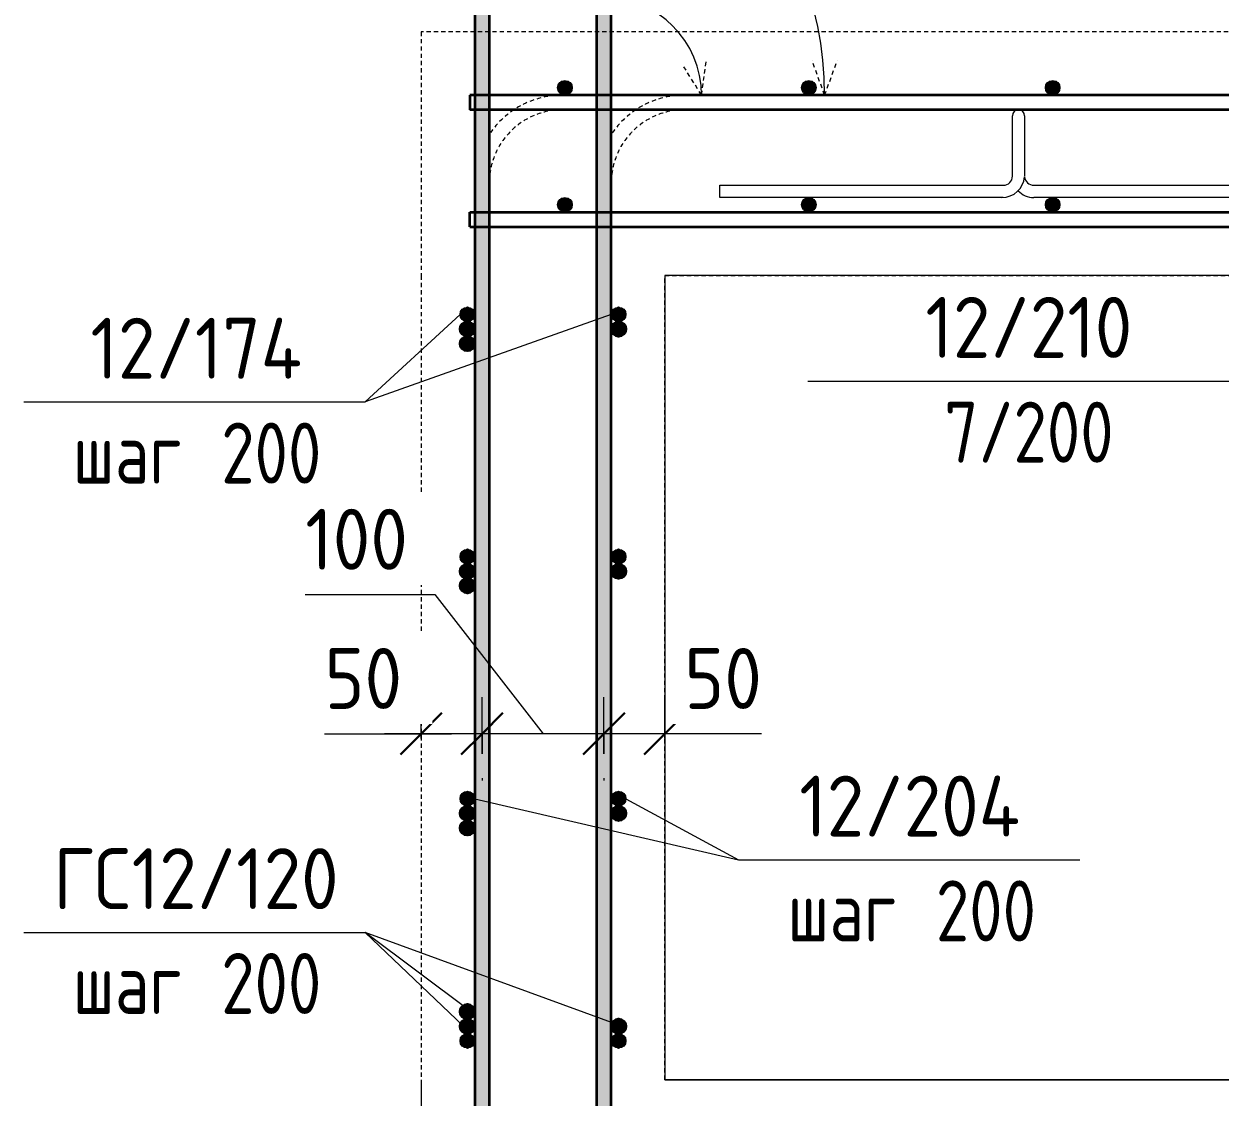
# Model space of a CAD drawing. Header units: millimetres. Extents: x -24758 to -3756, y -1583 to 75054.
# Drawn here: x -11278 to -10297, y -894 to -14 of the extents above; entities that cross this region are included whole.
import ezdxf

# ---------------------------------------------------------------- set-up
doc = ezdxf.new("R2010")
doc.units = ezdxf.units.MM
doc.linetypes.add('01 Штриховая _4 мм_', pattern=[6, 3.5, -2.5])
for name, color, linetype, lineweight in [('AA_Dim', 7, 'Continuous', 9), ('AA_Dim-20', 7, 'Continuous', 9), ('AA_Linii', 7, 'Continuous', 9), ('AA_Oformlenie', 7, 'Continuous', 9), ('AA_Vinoska', 7, 'Continuous', 9), ('AF_Element', 7, 'Continuous', 60), ('AF_Element_Опалубка', 7, 'Continuous', 20), ('AF_Perekritie_Опалубка', 7, 'Continuous', 20), ('AF_Stena_Опалубка', 7, 'Continuous', 20), ('KR_Armatura', 7, 'Continuous', 20), ('KR_Armatura_Tonkie', 7, 'Continuous', 20), ('KR_Fundament', 7, 'Continuous', 20)]:
    doc.layers.add(name, color=color, linetype=linetype, lineweight=lineweight)
doc.styles.add('ISOCPEUR_1', font='isocpeur.ttf', dxfattribs={"width": 0.9, "height": 50})
doc.styles.add('ISOCPEUR_2', font='isocpeur.ttf', dxfattribs={"width": 0.8, "height": 50})
doc.dimstyles.new('01_Точн_3_знака__непрозр_', dxfattribs={"dimscale": 304.8, "dimtxt": 49.799059, "dimasz": 0.111549, "dimexe": 0.098425, "dimexo": 0.065617, "dimgap": 0.016404, "dimtad": 1, "dimdec": 3, "dimrnd": 0.001, "dimdsep": 46, "dimtxsty": 'ISOCPEUR_1', "dimblk1": 'OBLIQUE', "dimblk2": 'OBLIQUE', "dimsah": 1, "dimcen": 0.09, "dimdle": 0.098425, "dimazin": 0, "dimtfac": 1, "dimtdec": 4, "dimtix": 1, "dimtmove": 1, "dimatfit": 3, "dimfxl": 1, "dimtvp": 1, "dimtfill": 1, "dimtolj": 1, "dimtzin": 0, "dimlwd": 18, "dimlwe": 18, "dimarcsym": 2})

# ---------------------------------------------------------------- blocks, each defined once
blk = doc.blocks.new('Лестница тип 2 ед2 - Лестница тип 2 ед1-3683842-Сечение 3')
at = {"layer": 'AF_Element', "lineweight": 20}
for p, q in [((-72775, -220), (-74555, -220)), ((-74555, -220), (-74555, -880)), ((-74555, -880), (-72775, -880))]:
    blk.add_line(p, q, dxfattribs=at)
blk = doc.blocks.new('351_Ряд стержней П переменный шаг _НесАрм_РабПлоск_ - Тип 1-3892652-Сечение 3')
at = {"layer": 'KR_Armatura_Tonkie', "lineweight": 35}
h = blk.add_hatch(color=256, dxfattribs=at)
h.paths.add_polyline_path([(-74702.7, -1074), (-74699, -1074), (-74699.24, -949.63), (-74702.08, -957.05), (-74703, -964), (-74703, -1074)])
h.paths.add_polyline_path([(-74711, -946.93), (-74709.24, -942.83), (-74702, -933.77), (-74699, -931.46), (-74699.2, 920), (-74711, 920), (-74711, -945.42)])
h = blk.add_hatch(color=256, dxfattribs=at)
h.paths.add_polyline_path([(-74606.55, -1074), (-74599, -1074), (-74599.2, -934), (-74611, -934), (-74610.8, -1074), (-74608, -1074)])
h.paths.add_polyline_path([(-74599.19, -922), (-74599, -922), (-74599.2, 920), (-74611, 920), (-74610.8, -922), (-74599.2, -922)])
for p, q in [((-74711, 920), (-74711, -1074)), ((-74711, 920), (-74711, -1074)), ((-74711, 920), (-74711, -1074)), ((-74699, -1074), (-74699, 920)), ((-74699, -1074), (-74699, 920)), ((-74699, -1074), (-74699, 920)), ((-74611, 920), (-74611, -1074)), ((-74611, 920), (-74611, -1074)), ((-74611, 920), (-74611, -1074)), ((-74599, -1074), (-74599, 920)), ((-74599, -1074), (-74599, 920)), ((-74599, -1074), (-74599, 920))]:
    blk.add_line(p, q, dxfattribs=at)
blk = doc.blocks.new('ЭУ_Лягушка вид_1 - 12мм-3855217-Сечение 3')
at = {"layer": 'AA_Oformlenie'}
for p, q in [((-74270, -138.5), (-74270, -89)), ((-74260, -89), (-74260, -138.5)), ((-74510, -146), (-74277.5, -146)), ((-74510, -156), (-74510, -146)), ((-74252.5, -146), (-74020, -146)), ((-74020, -146), (-74020, -156)), ((-74277.5, -156), (-74510, -156)), ((-74020, -156), (-74252.5, -156))]:
    blk.add_line(p, q, dxfattribs=at)
for centre, radius, start, end in [((-74265, -89), 5, 360, 180), ((-74278.59, -137.31), 18.69, 270, 354.78518), ((-74277.5, -138.5), 7.5, 270, 360), ((-74252.5, -138.5), 7.5, 183.90141, 270), ((-74252.5, -138.5), 17.5, 223.02445, 270)]:
    blk.add_arc(centre, radius, start, end, dxfattribs=at)
blk = doc.blocks.new('042_М_Арматуры - Диам длина поз _ Комментарий полка 14-3923643-Сечение 3')
at = {"layer": 'AA_Vinoska'}
blk.add_line((-75080.71, -323.81), (-74800.71, -323.81), dxfattribs=at)
blk = doc.blocks.new('DIMBLOCK32-Сечение 3')
at = {"layer": 'AA_Dim-20', "lineweight": 18, "transparency": 16777216}
for p, q in [((-10802.26, -612.48), (-10802.26, -565.97)), ((-10752.26, -600.01), (-10752.26, -565.97)), ((-10722.26, -595.97), (-10802.26, -595.97)), ((-10802.26, -595.97), (-10802.26, -612.48)), ((-10756.35, -595.97), (-10777.26, -595.97)), ((-10673.14, -595.97), (-10756.35, -595.97)), ((-10752.26, -595.97), (-10752.26, -600.01))]:
    blk.add_line(p, q, dxfattribs=at)
at = {"layer": 'AA_Dim-20', "lineweight": 30, "transparency": 16777216}
for p, q in [((-10802.26, -595.97), (-10785.26, -578.97)), ((-10752.26, -595.97), (-10735.26, -578.97)), ((-10802.26, -595.97), (-10819.26, -612.97)), ((-10752.26, -595.97), (-10769.26, -612.97))]:
    blk.add_line(p, q, dxfattribs=at)
at = {"layer": 'AA_Dim-20', "color": 0, "lineweight": 18, "transparency": 16777216, "insert": (-10736.35, -525.65), "char_height": 50, "width": 75.8478, "attachment_point": 1, "line_spacing_factor": 1.149209, "style": 'ISOCPEUR_1', "bg_fill": 3, "box_fill_scale": 1.25, "bg_fill_color": 256, "bg_fill_true_color": 13158600, "bg_fill_transparency": 0}
blk.add_mtext('50', dxfattribs=at)
blk = doc.blocks.new('_Oblique')
at = {"color": 0, "linetype": 'ByBlock', "lineweight": -2}
blk.add_line((-0.5, -0.5), (0.5, 0.5), dxfattribs=at)
blk = doc.blocks.new('DIMBLOCK33-Сечение 3')
at = {"layer": 'AA_Dim-20', "lineweight": 18, "transparency": 16777216}
for p, q in [((-11047.23, -481.77), (-10941.03, -481.77)), ((-10941.03, -481.77), (-10852.26, -595.97)), ((-10902.26, -612.48), (-10902.26, -565.97)), ((-10802.26, -612.48), (-10802.26, -565.97)), ((-10802.26, -595.97), (-10902.26, -595.97)), ((-10902.26, -595.97), (-10902.26, -612.48)), ((-10802.26, -595.97), (-10802.26, -612.48))]:
    blk.add_line(p, q, dxfattribs=at)
at = {"layer": 'AA_Dim-20', "lineweight": 30, "transparency": 16777216}
for p, q in [((-10902.26, -595.97), (-10885.26, -578.97)), ((-10802.26, -595.97), (-10785.26, -578.97)), ((-10902.26, -595.97), (-10919.26, -612.97)), ((-10802.26, -595.97), (-10819.26, -612.97))]:
    blk.add_line(p, q, dxfattribs=at)
at = {"layer": 'AA_Dim-20', "color": 0, "lineweight": 18, "transparency": 16777216, "insert": (-11047.23, -411.45), "char_height": 50, "width": 103.4288, "attachment_point": 1, "line_spacing_factor": 1.149209, "style": 'ISOCPEUR_1', "bg_fill": 3, "box_fill_scale": 1.25, "bg_fill_color": 256, "bg_fill_true_color": 13158600, "bg_fill_transparency": 0}
blk.add_mtext('100', dxfattribs=at)
blk = doc.blocks.new('DIMBLOCK34-Сечение 3')
at = {"layer": 'AA_Dim-20', "lineweight": 18, "transparency": 16777216}
for p, q in [((-10952.26, -600.01), (-10952.26, -565.97)), ((-10902.26, -612.48), (-10902.26, -565.97)), ((-11031.39, -595.97), (-10948.18, -595.97)), ((-10902.26, -595.97), (-10982.26, -595.97)), ((-10952.26, -595.97), (-10952.26, -600.01)), ((-10948.18, -595.97), (-10927.26, -595.97)), ((-10902.26, -595.97), (-10902.26, -612.48))]:
    blk.add_line(p, q, dxfattribs=at)
at = {"layer": 'AA_Dim-20', "lineweight": 30, "transparency": 16777216}
for p, q in [((-10952.26, -595.97), (-10935.26, -578.97)), ((-10902.26, -595.97), (-10885.26, -578.97)), ((-10952.26, -595.97), (-10969.26, -612.97)), ((-10902.26, -595.97), (-10919.26, -612.97))]:
    blk.add_line(p, q, dxfattribs=at)
at = {"layer": 'AA_Dim-20', "color": 0, "lineweight": 18, "transparency": 16777216, "insert": (-11031.39, -525.65), "char_height": 50, "width": 75.8478, "attachment_point": 1, "line_spacing_factor": 1.149209, "style": 'ISOCPEUR_1', "bg_fill": 3, "box_fill_scale": 1.25, "bg_fill_color": 256, "bg_fill_true_color": 13158600, "bg_fill_transparency": 0}
blk.add_mtext('50', dxfattribs=at)
blk = doc.blocks.new('042_М_Арматуры - Диам длина поз _ Комментарий _засечки_-3840671-Сечение 3')
at = {"layer": 'AA_Vinoska'}
blk.add_line((-73554.46, -773.64), (-73194.46, -773.64), dxfattribs=at)
blk = doc.blocks.new('042_М_Арматуры - Диам длина поз _ Шаг-2260295-Сечение 3')
at = {"layer": 'AA_Vinoska'}
blk.add_line((-72465.68, -343.58), (-72185.68, -343.58), dxfattribs=at)

msp = doc.modelspace()

# ---------------------------------------------------------------- hatches: boundary and pattern name
at = {"layer": 'KR_Armatura'}
h = msp.add_hatch(color=256, dxfattribs=at)
edge = h.paths.add_edge_path()
edge.add_arc((-10834.263, -66), 6, 0, 360)
for points in [[(-10837.263, -71.1962), (-10831.263, -71.1962), (-10828.263, -66), (-10831.263, -60.8038), (-10837.263, -60.8038), (-10840.263, -66)], [(-10637.263, -71.1962), (-10631.263, -71.1962), (-10628.263, -66), (-10631.263, -60.8038), (-10637.263, -60.8038), (-10640.263, -66)], [(-10437.263, -71.1962), (-10431.263, -71.1962), (-10428.263, -66), (-10431.263, -60.8038), (-10437.263, -60.8038), (-10440.263, -66)], [(-10837.263, -167.1962), (-10831.263, -167.1962), (-10828.263, -162), (-10831.263, -156.8038), (-10837.263, -156.8038), (-10840.263, -162)], [(-10637.263, -167.1962), (-10631.263, -167.1962), (-10628.263, -162), (-10631.263, -156.8038), (-10637.263, -156.8038), (-10640.263, -162)], [(-10437.263, -167.1962), (-10431.263, -167.1962), (-10428.263, -162), (-10431.263, -156.8038), (-10437.263, -156.8038), (-10440.263, -162)], [(-10914.263, -258), (-10909.0668, -255), (-10909.0668, -249), (-10914.263, -246), (-10919.4591, -249), (-10919.4591, -255)], [(-10790.263, -258), (-10785.0668, -255), (-10785.0668, -249), (-10790.263, -246), (-10795.4591, -249), (-10795.4591, -255)], [(-10914.263, -456.6667), (-10909.0668, -453.6667), (-10909.0668, -447.6667), (-10914.263, -444.6667), (-10919.4591, -447.6667), (-10919.4591, -453.6667)], [(-10790.263, -456.6667), (-10785.0668, -453.6667), (-10785.0668, -447.6667), (-10790.263, -444.6667), (-10795.4591, -447.6667), (-10795.4591, -453.6667)], [(-10914.263, -655.3333), (-10909.0668, -652.3333), (-10909.0668, -646.3333), (-10914.263, -643.3333), (-10919.4591, -646.3333), (-10919.4591, -652.3333)], [(-10790.263, -655.3333), (-10785.0668, -652.3333), (-10785.0668, -646.3333), (-10790.263, -643.3333), (-10795.4591, -646.3333), (-10795.4591, -652.3333)], [(-10914.263, -854), (-10909.0668, -851), (-10909.0668, -845), (-10914.263, -842), (-10919.4591, -845), (-10919.4591, -851)], [(-10790.263, -854), (-10785.0668, -851), (-10785.0668, -845), (-10790.263, -842), (-10795.4591, -845), (-10795.4591, -851)]]:
    msp.add_hatch(color=256, dxfattribs=at).paths.add_polyline_path(points)
h = msp.add_hatch(color=256, dxfattribs=at)
edge = h.paths.add_edge_path()
edge.add_arc((-10634.263, -66), 6, 0, 360)
h = msp.add_hatch(color=256, dxfattribs=at)
edge = h.paths.add_edge_path()
edge.add_arc((-10434.263, -66), 6, 0, 360)
h = msp.add_hatch(color=256, dxfattribs=at)
edge = h.paths.add_edge_path()
edge.add_arc((-10834.263, -162), 6, 0, 360)
h = msp.add_hatch(color=256, dxfattribs=at)
edge = h.paths.add_edge_path()
edge.add_arc((-10634.263, -162), 6, 0, 360)
h = msp.add_hatch(color=256, dxfattribs=at)
edge = h.paths.add_edge_path()
edge.add_arc((-10434.263, -162), 6, 0, 360)
h = msp.add_hatch(color=256, dxfattribs=at)
edge = h.paths.add_edge_path()
edge.add_arc((-10914.263, -252), 6, 0, 360)
h = msp.add_hatch(color=256, dxfattribs=at)
edge = h.paths.add_edge_path()
edge.add_arc((-10790.263, -252), 6, 0, 360)
h = msp.add_hatch(color=256, dxfattribs=at)
edge = h.paths.add_edge_path()
edge.add_arc((-10914.263, -450.6667), 6, 0, 360)
h = msp.add_hatch(color=256, dxfattribs=at)
edge = h.paths.add_edge_path()
edge.add_arc((-10790.263, -450.6667), 6, 0, 360)
h = msp.add_hatch(color=256, dxfattribs=at)
edge = h.paths.add_edge_path()
edge.add_arc((-10914.263, -649.3333), 6, 0, 360)
h = msp.add_hatch(color=256, dxfattribs=at)
edge = h.paths.add_edge_path()
edge.add_arc((-10790.263, -649.3333), 6, 0, 360)
h = msp.add_hatch(color=256, dxfattribs=at)
edge = h.paths.add_edge_path()
edge.add_arc((-10914.263, -848), 6, 0, 360)
h = msp.add_hatch(color=256, dxfattribs=at)
edge = h.paths.add_edge_path()
edge.add_arc((-10790.263, -848), 6, 0, 360)
at = {"layer": 'KR_Armatura_Tonkie', "lineweight": 35}
h = msp.add_hatch(color=256, dxfattribs=at)
edge = h.paths.add_edge_path()
edge.add_arc((-10914.263, -263.9333), 6, 0, 360)
for points in [[(-10914.263, -269.9333), (-10909.0668, -266.9333), (-10909.0668, -260.9333), (-10914.263, -257.9333), (-10919.4591, -260.9333), (-10919.4591, -266.9333)], [(-10790.263, -269.9333), (-10785.0668, -266.9333), (-10785.0668, -260.9333), (-10790.263, -257.9333), (-10795.4591, -260.9333), (-10795.4591, -266.9333)], [(-10914.263, -281.9333), (-10909.0668, -278.9333), (-10909.0668, -272.9333), (-10914.263, -269.9333), (-10919.4591, -272.9333), (-10919.4591, -278.9333)], [(-10914.263, -468.6333), (-10909.0668, -465.6333), (-10909.0668, -459.6333), (-10914.263, -456.6333), (-10919.4591, -459.6333), (-10919.4591, -465.6333)], [(-10790.263, -468.6333), (-10785.0668, -465.6333), (-10785.0668, -459.6333), (-10790.263, -456.6333), (-10795.4591, -459.6333), (-10795.4591, -465.6333)], [(-10914.263, -480.6333), (-10909.0668, -477.6333), (-10909.0668, -471.6333), (-10914.263, -468.6333), (-10919.4591, -471.6333), (-10919.4591, -477.6333)], [(-10914.263, -667.3333), (-10909.0668, -664.3333), (-10909.0668, -658.3333), (-10914.263, -655.3333), (-10919.4591, -658.3333), (-10919.4591, -664.3333)], [(-10790.263, -667.3333), (-10785.0668, -664.3333), (-10785.0668, -658.3333), (-10790.263, -655.3333), (-10795.4591, -658.3333), (-10795.4591, -664.3333)], [(-10914.263, -679.3333), (-10909.0668, -676.3333), (-10909.0668, -670.3333), (-10914.263, -667.3333), (-10919.4591, -670.3333), (-10919.4591, -676.3333)], [(-10914.263, -830), (-10909.0668, -827), (-10909.0668, -821), (-10914.263, -818), (-10919.4591, -821), (-10919.4591, -827)], [(-10914.263, -842), (-10909.0668, -839), (-10909.0668, -833), (-10914.263, -830), (-10919.4591, -833), (-10919.4591, -839)], [(-10790.263, -842), (-10785.0668, -839), (-10785.0668, -833), (-10790.263, -830), (-10795.4591, -833), (-10795.4591, -839)]]:
    msp.add_hatch(color=256, dxfattribs=at).paths.add_polyline_path(points)
h = msp.add_hatch(color=256, dxfattribs=at)
edge = h.paths.add_edge_path()
edge.add_arc((-10790.263, -263.9333), 6, 0, 360)
h = msp.add_hatch(color=256, dxfattribs=at)
edge = h.paths.add_edge_path()
edge.add_arc((-10914.263, -275.9333), 6, 0, 360)
h = msp.add_hatch(color=256, dxfattribs=at)
edge = h.paths.add_edge_path()
edge.add_arc((-10914.263, -462.6333), 6, 0, 360)
h = msp.add_hatch(color=256, dxfattribs=at)
edge = h.paths.add_edge_path()
edge.add_arc((-10790.263, -462.6333), 6, 0, 360)
h = msp.add_hatch(color=256, dxfattribs=at)
edge = h.paths.add_edge_path()
edge.add_arc((-10914.263, -474.6333), 6, 0, 360)
h = msp.add_hatch(color=256, dxfattribs=at)
edge = h.paths.add_edge_path()
edge.add_arc((-10914.263, -661.3333), 6, 0, 360)
h = msp.add_hatch(color=256, dxfattribs=at)
edge = h.paths.add_edge_path()
edge.add_arc((-10790.263, -661.3333), 6, 0, 360)
h = msp.add_hatch(color=256, dxfattribs=at)
edge = h.paths.add_edge_path()
edge.add_arc((-10914.263, -673.3333), 6, 0, 360)
h = msp.add_hatch(color=256, dxfattribs=at)
edge = h.paths.add_edge_path()
edge.add_arc((-10914.263, -824), 6, 0, 360)
h = msp.add_hatch(color=256, dxfattribs=at)
edge = h.paths.add_edge_path()
edge.add_arc((-10914.263, -836), 6, 0, 360)
h = msp.add_hatch(color=256, dxfattribs=at)
edge = h.paths.add_edge_path()
edge.add_arc((-10790.263, -836), 6, 0, 360)

# ---------------------------------------------------------------- linework, layer by layer
at = {"layer": 'AA_Linii', "linetype": '01 Штриховая _4 мм_', "lineweight": 20}
for p, q in [((-10722.263, -72), (-10738.1605, -46.5586)), ((-10722.263, -72), (-10718.0878, -42.292)), ((-10621.263, -72), (-10631.5236, -43.8092)), ((-10621.263, -72), (-10611.0023, -43.8092))]:
    msp.add_line(p, q, dxfattribs=at)
at = {"layer": 'AA_Linii', "lineweight": 20}
for p, q in [((-10902.263, -632.4812), (-10902.263, -634.4812)), ((-10802.263, -632.4812), (-10802.263, -634.4812))]:
    msp.add_line(p, q, dxfattribs=at)
for centre, radius, start in [((-10901.263, -72), 280, 0), ((-10802.263, -72.0069), 80, 0.0049738)]:
    msp.add_arc(centre, radius, start, 90, dxfattribs=at)
at = {"layer": 'AA_Linii', "linetype": '01 Штриховая _4 мм_', "lineweight": 20}
for centre, radius, end in [((-10836.2591, -144), 72, 146.4426902), ((-10736.263, -144), 72, 146.4426902), ((-10836.2591, -144), 60, 180), ((-10736.263, -144), 60, 180)]:
    msp.add_arc(centre, radius, 90, end, dxfattribs=at)
at = {"layer": 'AA_Vinoska'}
for p, q in [((-10920.263, -252), (-10997.9742, -323.8086)), ((-10796.263, -252), (-10997.9742, -323.8086)), ((-10908.263, -649.3333), (-10691.8625, -699.4818)), ((-10784.263, -649.3333), (-10691.8625, -699.4818)), ((-10790.0308, -835.2322), (-10997.9742, -759.0095)), ((-10917.5493, -836), (-10997.9742, -759.0095)), ((-10912.2636, -823.4464), (-10997.9742, -759.0095))]:
    msp.add_line(p, q, dxfattribs=at)
at = {"layer": 'AF_Perekritie_Опалубка', "linetype": '01 Штриховая _4 мм_'}
for p, q in [((-8772.263, -20), (-10952.263, -20)), ((-10952.263, -20), (-10952.263, -220)), ((-10752.263, -220), (-8972.263, -220))]:
    msp.add_line(p, q, dxfattribs=at)
at = {"layer": 'AF_Stena_Опалубка', "linetype": '01 Штриховая _4 мм_'}
for p, q in [((-10952.263, -220), (-10952.263, -880)), ((-10752.263, -880), (-10752.263, -220))]:
    msp.add_line(p, q, dxfattribs=at)
at = {"layer": 'KR_Armatura'}
for p, q in [((-10837.263, -60.8038), (-10840.263, -66)), ((-10840.263, -66), (-10837.263, -71.1962)), ((-10831.263, -60.8038), (-10837.263, -60.8038)), ((-10828.263, -66), (-10831.263, -60.8038)), ((-10831.263, -71.1962), (-10828.263, -66)), ((-10637.263, -60.8038), (-10640.263, -66)), ((-10640.263, -66), (-10637.263, -71.1962)), ((-10631.263, -60.8038), (-10637.263, -60.8038)), ((-10628.263, -66), (-10631.263, -60.8038)), ((-10631.263, -71.1962), (-10628.263, -66)), ((-10437.263, -60.8038), (-10440.263, -66)), ((-10440.263, -66), (-10437.263, -71.1962)), ((-10431.263, -60.8038), (-10437.263, -60.8038)), ((-10428.263, -66), (-10431.263, -60.8038)), ((-10431.263, -71.1962), (-10428.263, -66)), ((-10837.263, -71.1962), (-10831.263, -71.1962)), ((-10637.263, -71.1962), (-10631.263, -71.1962)), ((-10437.263, -71.1962), (-10431.263, -71.1962)), ((-10837.263, -156.8038), (-10840.263, -162)), ((-10831.263, -156.8038), (-10837.263, -156.8038)), ((-10828.263, -162), (-10831.263, -156.8038)), ((-10637.263, -156.8038), (-10640.263, -162)), ((-10631.263, -156.8038), (-10637.263, -156.8038)), ((-10628.263, -162), (-10631.263, -156.8038)), ((-10437.263, -156.8038), (-10440.263, -162)), ((-10431.263, -156.8038), (-10437.263, -156.8038)), ((-10428.263, -162), (-10431.263, -156.8038)), ((-10840.263, -162), (-10837.263, -167.1962)), ((-10831.263, -167.1962), (-10828.263, -162)), ((-10640.263, -162), (-10637.263, -167.1962)), ((-10631.263, -167.1962), (-10628.263, -162)), ((-10440.263, -162), (-10437.263, -167.1962)), ((-10431.263, -167.1962), (-10428.263, -162)), ((-10837.263, -167.1962), (-10831.263, -167.1962)), ((-10637.263, -167.1962), (-10631.263, -167.1962)), ((-10437.263, -167.1962), (-10431.263, -167.1962)), ((-10914.263, -246), (-10919.4591, -249)), ((-10919.4591, -249), (-10919.4591, -255)), ((-10919.4591, -255), (-10914.263, -258)), ((-10909.0668, -249), (-10914.263, -246)), ((-10914.263, -258), (-10909.0668, -255)), ((-10909.0668, -255), (-10909.0668, -249)), ((-10790.263, -246), (-10795.4591, -249)), ((-10795.4591, -249), (-10795.4591, -255)), ((-10795.4591, -255), (-10790.263, -258)), ((-10785.0668, -249), (-10790.263, -246)), ((-10790.263, -258), (-10785.0668, -255)), ((-10785.0668, -255), (-10785.0668, -249)), ((-10914.263, -444.6667), (-10919.4591, -447.6667)), ((-10919.4591, -447.6667), (-10919.4591, -453.6667)), ((-10909.0668, -447.6667), (-10914.263, -444.6667)), ((-10909.0668, -453.6667), (-10909.0668, -447.6667)), ((-10790.263, -444.6667), (-10795.4591, -447.6667)), ((-10795.4591, -447.6667), (-10795.4591, -453.6667)), ((-10785.0668, -447.6667), (-10790.263, -444.6667)), ((-10785.0668, -453.6667), (-10785.0668, -447.6667)), ((-10919.4591, -453.6667), (-10914.263, -456.6667)), ((-10914.263, -456.6667), (-10909.0668, -453.6667)), ((-10795.4591, -453.6667), (-10790.263, -456.6667)), ((-10790.263, -456.6667), (-10785.0668, -453.6667)), ((-10914.263, -643.3333), (-10919.4591, -646.3333)), ((-10919.4591, -646.3333), (-10919.4591, -652.3333)), ((-10909.0668, -646.3333), (-10914.263, -643.3333)), ((-10909.0668, -652.3333), (-10909.0668, -646.3333)), ((-10790.263, -643.3333), (-10795.4591, -646.3333)), ((-10795.4591, -646.3333), (-10795.4591, -652.3333)), ((-10785.0668, -646.3333), (-10790.263, -643.3333)), ((-10785.0668, -652.3333), (-10785.0668, -646.3333)), ((-10919.4591, -652.3333), (-10914.263, -655.3333)), ((-10914.263, -655.3333), (-10909.0668, -652.3333)), ((-10795.4591, -652.3333), (-10790.263, -655.3333)), ((-10790.263, -655.3333), (-10785.0668, -652.3333)), ((-10914.263, -842), (-10919.4591, -845)), ((-10909.0668, -845), (-10914.263, -842)), ((-10790.263, -842), (-10795.4591, -845)), ((-10785.0668, -845), (-10790.263, -842)), ((-10919.4591, -845), (-10919.4591, -851)), ((-10919.4591, -851), (-10914.263, -854)), ((-10914.263, -854), (-10909.0668, -851)), ((-10909.0668, -851), (-10909.0668, -845)), ((-10795.4591, -845), (-10795.4591, -851)), ((-10795.4591, -851), (-10790.263, -854)), ((-10790.263, -854), (-10785.0668, -851)), ((-10785.0668, -851), (-10785.0668, -845))]:
    msp.add_line(p, q, dxfattribs=at)
for centre in [(-10834.263, -66), (-10634.263, -66), (-10434.263, -66), (-10834.263, -162), (-10634.263, -162), (-10434.263, -162), (-10914.263, -252), (-10790.263, -252), (-10914.263, -450.6667), (-10790.263, -450.6667), (-10914.263, -649.3333), (-10790.263, -649.3333), (-10914.263, -848), (-10790.263, -848)]:
    msp.add_circle(centre, 6, dxfattribs=at)
at = {"layer": 'KR_Armatura_Tonkie', "lineweight": 35}
for p, q in [((-8812.263, -72), (-10912.263, -72)), ((-10912.263, -72), (-10912.263, -84)), ((-8812.263, -84), (-10912.263, -84)), ((-10912.263, -168), (-8812.263, -168)), ((-10912.263, -180), (-10912.263, -168)), ((-10912.263, -180), (-8812.263, -180)), ((-10914.263, -257.9333), (-10919.4591, -260.9333)), ((-10919.4591, -260.9333), (-10919.4591, -266.9333)), ((-10909.0668, -260.9333), (-10914.263, -257.9333)), ((-10909.0668, -266.9333), (-10909.0668, -260.9333)), ((-10790.263, -257.9333), (-10795.4591, -260.9333)), ((-10795.4591, -260.9333), (-10795.4591, -266.9333)), ((-10785.0668, -260.9333), (-10790.263, -257.9333)), ((-10785.0668, -266.9333), (-10785.0668, -260.9333)), ((-10919.4591, -266.9333), (-10914.263, -269.9333)), ((-10914.263, -269.9333), (-10919.4591, -272.9333)), ((-10919.4591, -272.9333), (-10919.4591, -278.9333)), ((-10914.263, -269.9333), (-10909.0668, -266.9333)), ((-10909.0668, -272.9333), (-10914.263, -269.9333)), ((-10909.0668, -278.9333), (-10909.0668, -272.9333)), ((-10795.4591, -266.9333), (-10790.263, -269.9333)), ((-10790.263, -269.9333), (-10785.0668, -266.9333)), ((-10919.4591, -278.9333), (-10914.263, -281.9333)), ((-10914.263, -281.9333), (-10909.0668, -278.9333)), ((-10914.263, -456.6333), (-10919.4591, -459.6333)), ((-10919.4591, -459.6333), (-10919.4591, -465.6333)), ((-10909.0668, -459.6333), (-10914.263, -456.6333)), ((-10909.0668, -465.6333), (-10909.0668, -459.6333)), ((-10790.263, -456.6333), (-10795.4591, -459.6333)), ((-10795.4591, -459.6333), (-10795.4591, -465.6333)), ((-10785.0668, -459.6333), (-10790.263, -456.6333)), ((-10785.0668, -465.6333), (-10785.0668, -459.6333)), ((-10919.4591, -465.6333), (-10914.263, -468.6333)), ((-10914.263, -468.6333), (-10919.4591, -471.6333)), ((-10914.263, -468.6333), (-10909.0668, -465.6333)), ((-10909.0668, -471.6333), (-10914.263, -468.6333)), ((-10795.4591, -465.6333), (-10790.263, -468.6333)), ((-10790.263, -468.6333), (-10785.0668, -465.6333)), ((-10919.4591, -471.6333), (-10919.4591, -477.6333)), ((-10919.4591, -477.6333), (-10914.263, -480.6333)), ((-10914.263, -480.6333), (-10909.0668, -477.6333)), ((-10909.0668, -477.6333), (-10909.0668, -471.6333)), ((-10914.263, -655.3333), (-10919.4591, -658.3333)), ((-10909.0668, -658.3333), (-10914.263, -655.3333)), ((-10790.263, -655.3333), (-10795.4591, -658.3333)), ((-10785.0668, -658.3333), (-10790.263, -655.3333)), ((-10919.4591, -658.3333), (-10919.4591, -664.3333)), ((-10919.4591, -664.3333), (-10914.263, -667.3333)), ((-10914.263, -667.3333), (-10909.0668, -664.3333)), ((-10909.0668, -664.3333), (-10909.0668, -658.3333)), ((-10795.4591, -658.3333), (-10795.4591, -664.3333)), ((-10795.4591, -664.3333), (-10790.263, -667.3333)), ((-10790.263, -667.3333), (-10785.0668, -664.3333)), ((-10785.0668, -664.3333), (-10785.0668, -658.3333)), ((-10914.263, -667.3333), (-10919.4591, -670.3333)), ((-10919.4591, -670.3333), (-10919.4591, -676.3333)), ((-10919.4591, -676.3333), (-10914.263, -679.3333)), ((-10909.0668, -670.3333), (-10914.263, -667.3333)), ((-10914.263, -679.3333), (-10909.0668, -676.3333)), ((-10909.0668, -676.3333), (-10909.0668, -670.3333)), ((-10914.263, -818), (-10919.4591, -821)), ((-10919.4591, -821), (-10919.4591, -827)), ((-10909.0668, -821), (-10914.263, -818)), ((-10909.0668, -827), (-10909.0668, -821)), ((-10919.4591, -827), (-10914.263, -830)), ((-10914.263, -830), (-10919.4591, -833)), ((-10919.4591, -833), (-10919.4591, -839)), ((-10914.263, -830), (-10909.0668, -827)), ((-10909.0668, -833), (-10914.263, -830)), ((-10909.0668, -839), (-10909.0668, -833)), ((-10790.263, -830), (-10795.4591, -833)), ((-10795.4591, -833), (-10795.4591, -839)), ((-10785.0668, -833), (-10790.263, -830)), ((-10785.0668, -839), (-10785.0668, -833)), ((-10919.4591, -839), (-10914.263, -842)), ((-10914.263, -842), (-10909.0668, -839)), ((-10795.4591, -839), (-10790.263, -842)), ((-10790.263, -842), (-10785.0668, -839))]:
    msp.add_line(p, q, dxfattribs=at)
for centre in [(-10914.263, -263.9333), (-10790.263, -263.9333), (-10914.263, -275.9333), (-10914.263, -462.6333), (-10790.263, -462.6333), (-10914.263, -474.6333), (-10914.263, -661.3333), (-10790.263, -661.3333), (-10914.263, -673.3333), (-10914.263, -824), (-10914.263, -836), (-10790.263, -836)]:
    msp.add_circle(centre, 6, dxfattribs=at)
at = {"layer": 'KR_Fundament'}
for p, q in [((-10952.263, -880), (-10952.263, -1180)), ((-8972.263, -880), (-10752.263, -880))]:
    msp.add_line(p, q, dxfattribs=at)

# ---------------------------------------------------------------- block references
at = {"layer": 'AA_Oformlenie'}
msp.add_blockref('ЭУ_Лягушка вид_1 - 12мм-3855217-Сечение 3', (63802.737, 0), dxfattribs=at)
at = {"layer": 'AA_Vinoska'}
for name, p in [('042_М_Арматуры - Диам длина поз _ Комментарий _засечки_-3840671-Сечение 3', (62919.4865, 466.9675)), ('042_М_Арматуры - Диам длина поз _ Комментарий полка 14-3923643-Сечение 3', (63802.737, 0)), ('042_М_Арматуры - Диам длина поз _ Шаг-2260295-Сечение 3', (61773.818, -355.9022)), ('042_М_Арматуры - Диам длина поз _ Комментарий полка 14-3923643-Сечение 3', (63802.737, -435.2009))]:
    msp.add_blockref(name, p, dxfattribs=at)
at = {"layer": 'AF_Element_Опалубка'}
msp.add_blockref('Лестница тип 2 ед2 - Лестница тип 2 ед1-3683842-Сечение 3', (63802.737, 0), dxfattribs=at)
at = {"layer": 'KR_Armatura_Tonkie', "lineweight": 35}
msp.add_blockref('351_Ряд стержней П переменный шаг _НесАрм_РабПлоск_ - Тип 1-3892652-Сечение 3', (63802.737, 0), dxfattribs=at)

# ---------------------------------------------------------------- texts
at = {"layer": 'AA_Vinoska', "char_height": 50, "attachment_point": 1}
for s, insert, width, style in [('12/210', (-10538.6619, -237.5895), 210.683475, 'ISOCPEUR_1'), ('12/174', (-11223.4614, -254.7266), 215.012587, 'ISOCPEUR_1'), ('7/200', (-10523.1819, -323.5706), 173.1645, 'ISOCPEUR_2'), (' 200', (-11141.6331, -340.7076), 133.4008, 'ISOCPEUR_2'), ('шаг', (-11237.9414, -340.7076), 116.7257, 'ISOCPEUR_2'), ('12/204', (-10642.1196, -630.3997), 226.556887, 'ISOCPEUR_1'), ('ГС', (-11253.8814, -689.9274), 77.924025, 'ISOCPEUR_1'), ('12/120', (-11189.5877, -689.9274), 210.683475, 'ISOCPEUR_1'), (' 200', (-10555.5213, -716.3808), 133.4008, 'ISOCPEUR_2'), ('шаг', (-10651.8296, -716.3808), 116.7257, 'ISOCPEUR_2'), (' 200', (-11141.6331, -775.9085), 133.4008, 'ISOCPEUR_2'), ('шаг', (-11237.9414, -775.9085), 116.7257, 'ISOCPEUR_2')]:
    msp.add_mtext(s, dxfattribs=dict(at, insert=insert, width=width, style=style))

# ---------------------------------------------------------------- next in the draw order: dimensions: what is measured, and where the dimension line sits
at = {"layer": 'AA_Dim', "lineweight": 18}
dim = msp.add_linear_dim(base=(-10802.263, -595.9719), p1=(-10752.263, -620.0135), p2=(-10802.263, -632.4812), dimstyle='01_Точн_3_знака__непрозр_', override={"dimpost": '<>', "dimfxl": 51.530977}, dxfattribs=at)
dim.commit()
dim.dimension.update_dxf_attribs({"geometry": 'DIMBLOCK32-Сечение 3', "text_midpoint": (-10698.4223, -558.9825), "dimtype": 160})

# ---------------------------------------------------------------- next in the draw order: dimensions: what is measured, and where the dimension line sits
dim = msp.add_linear_dim(base=(-10902.263, -595.9719), p1=(-10802.263, -632.4812), p2=(-10902.263, -632.4812), dimstyle='01_Точн_3_знака__непрозр_', override={"dimpost": '<>', "dimfxl": 100}, dxfattribs=at)
dim.commit()
dim.dimension.update_dxf_attribs({"geometry": 'DIMBLOCK33-Сечение 3', "text_midpoint": (-10995.5108, -444.7836), "dimtype": 160})

# ---------------------------------------------------------------- next in the draw order: dimensions: what is measured, and where the dimension line sits
dim = msp.add_linear_dim(base=(-10952.263, -595.9719), p1=(-10902.263, -632.4812), p2=(-10952.263, -620.0135), dimstyle='01_Точн_3_знака__непрозр_', override={"dimpost": '<>', "dimfxl": 51.530977}, dxfattribs=at)
dim.commit()
dim.dimension.update_dxf_attribs({"geometry": 'DIMBLOCK34-Сечение 3', "text_midpoint": (-10993.4623, -558.9825), "dimtype": 160})

doc.saveas('drawing.dxf')
